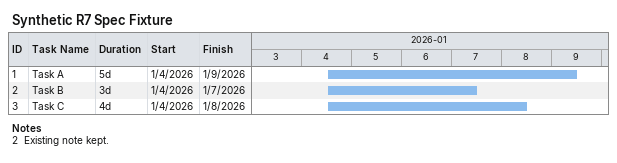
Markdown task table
Synthetic R7 Spec Fixture

| ID | Task | Duration | Start | Finish |
|---|---|---|---|---|
| 1 | Task A | 5d | 2026-01-04 | 2026-01-09 |
| 2 | Task B | 3d | 2026-01-04 | 2026-01-07 |
| 3 | Task C | 4d | 2026-01-04 | 2026-01-08 |

Notes
- 2: Existing note kept.
